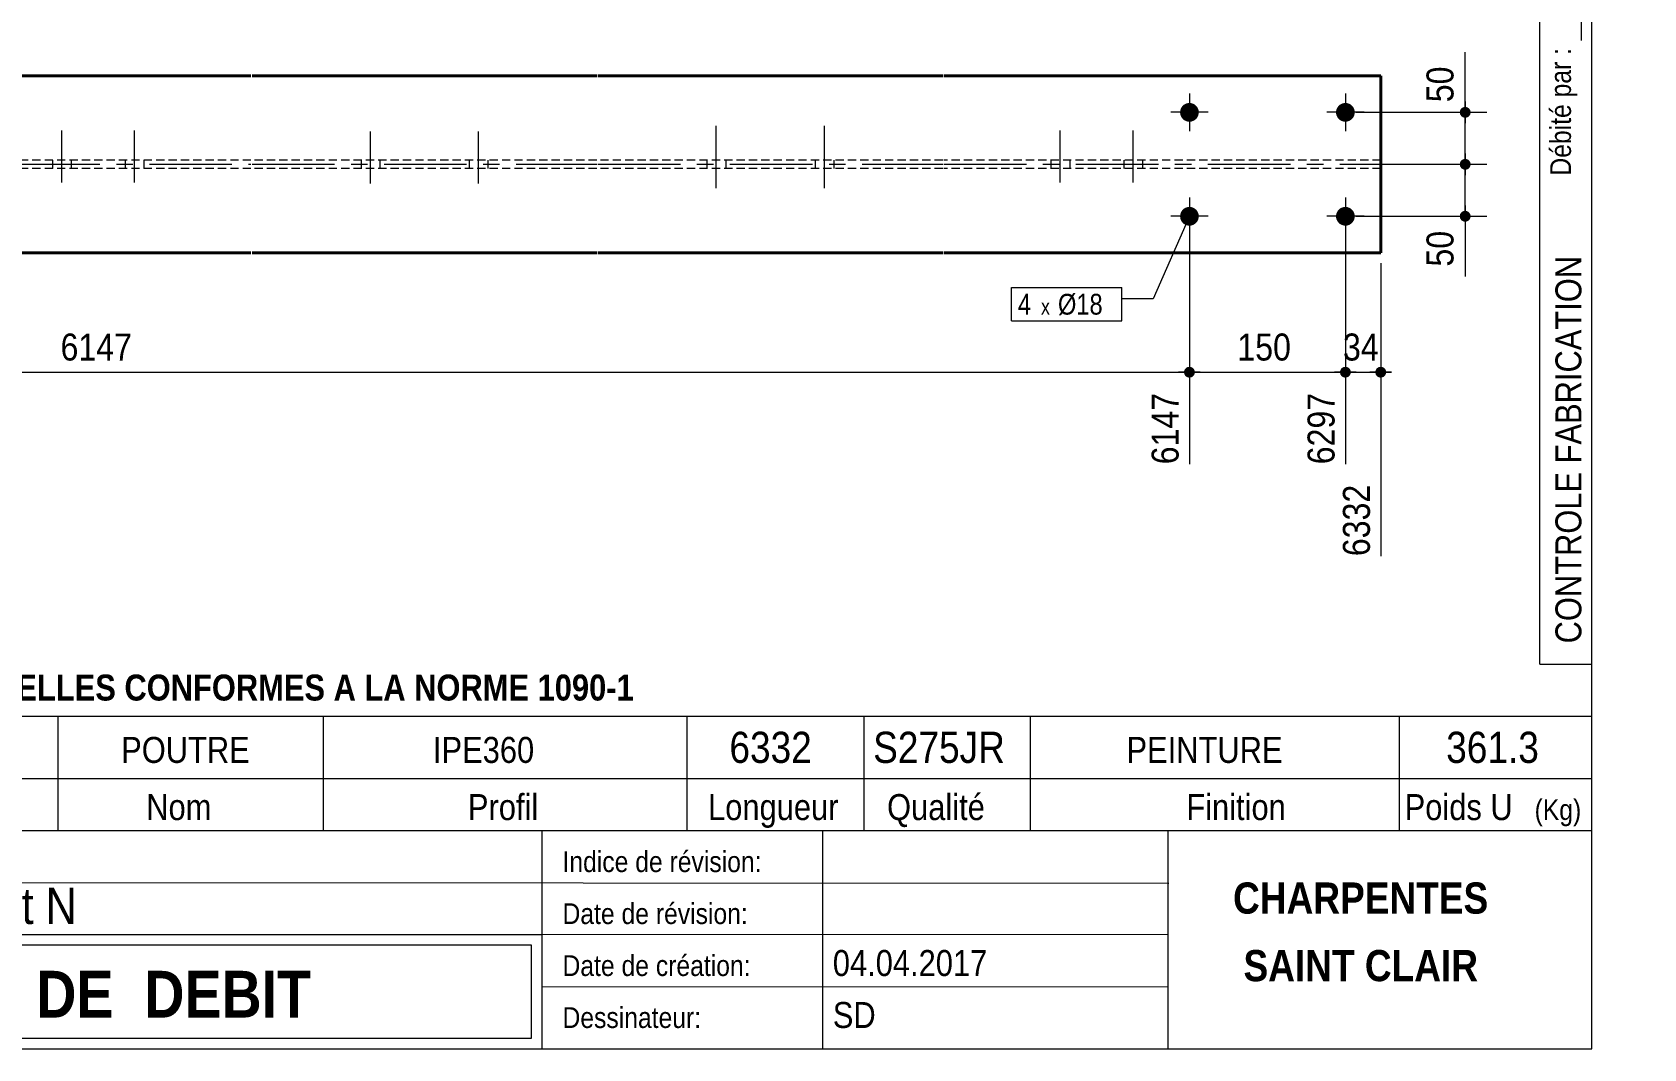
# Model space of a CAD drawing. Header units: millimetres. Extents: x 2 to 287, y 5 to 195.
# Drawn here: x 132 to 287, y 5 to 102.8 of the extents above; entities that cross this region are included whole.
import ezdxf

# ---------------------------------------------------------------- set-up
doc = ezdxf.new("R2010")
doc.units = ezdxf.units.MM
for name, pattern in [('AXES', [12.7, 7.9375, -1.5875, 1.5875, -1.5875]), ('CACHE2', [1.190625, 0.79375, -0.396875]), ('INTERROMPUX2', [9.525, 6.35, -3.175])]:
    doc.linetypes.add(name, pattern=pattern)
for name, color, linetype, lineweight in [('Autre type objet', 1, 'Continuous', 0), ('Axe', 1, 'Continuous', 0), ('Boulon', 7, 'Continuous', 0), ('Cache', 7, 'Continuous', 0), ('Cotation', 7, 'Continuous', 0), ('Désignation boulon', 3, 'Continuous', 0), ('Feuille dessin', 5, 'Continuous', 0), ('Piece', 2, 'Continuous', 0)]:
    doc.layers.add(name, color=color, linetype=linetype, lineweight=lineweight)
doc.styles.add('ARIAL', font='ARIAL.TTF')
doc.styles.add('ARIAL_BOLD', font='ARIALBD.TTF')
doc.styles.add('ARIAL_ITALIC', font='ARIALI.TTF')
doc.styles.add('COMIC_SANS_MS', font='COMIC.TTF')

# ---------------------------------------------------------------- blocks, each defined once
blk = doc.blocks.new('*A18')
at = {"layer": 'Boulon', "linetype": 'INTERROMPUX2', "lineweight": 0}
for p, q in [((134.838301, 88.336236), (134.838301, 93.336236)), ((141.838301, 88.336236), (141.838301, 93.336236)), ((133.938301, 90.486842), (133.938301, 89.686842)), ((135.738301, 90.486842), (135.738301, 89.686842)), ((140.938301, 90.486842), (140.938301, 89.686842)), ((142.738301, 90.486842), (142.738301, 89.686842))]:
    blk.add_line(p, q, dxfattribs=at)
blk = doc.blocks.new('*A19')
at = {"layer": 'Boulon', "linetype": 'INTERROMPUX2', "lineweight": 0}
for p, q in [((230.880864, 88.334393), (230.880864, 93.334393)), ((237.880864, 88.334393), (237.880864, 93.334393)), ((229.980864, 90.486842), (229.980864, 89.686842)), ((231.780864, 90.486842), (231.780864, 89.686842)), ((236.980864, 90.486842), (236.980864, 89.686842)), ((238.780864, 90.486842), (238.780864, 89.686842))]:
    blk.add_line(p, q, dxfattribs=at)
blk = doc.blocks.new('*A22')
at = {"layer": 'Boulon', "linetype": 'INTERROMPUX2', "lineweight": 0}
for p, q in [((174.923942, 88.23229), (174.923942, 93.23229)), ((174.923942, 88.23229), (174.923942, 93.23229)), ((174.023942, 90.486842), (174.023942, 89.686842)), ((174.023942, 90.486842), (174.023942, 89.686842)), ((175.823942, 90.486842), (175.823942, 89.686842)), ((175.823942, 90.486842), (175.823942, 89.686842))]:
    blk.add_line(p, q, dxfattribs=at)
blk = doc.blocks.new('*A23')
at = {"layer": 'Boulon', "linetype": 'INTERROMPUX2', "lineweight": 0}
for p, q in [((164.523942, 88.23229), (164.523942, 93.23229)), ((164.523942, 88.23229), (164.523942, 93.23229)), ((163.623942, 90.486842), (163.623942, 89.686842)), ((163.623942, 90.486842), (163.623942, 89.686842)), ((165.423942, 90.486842), (165.423942, 89.686842)), ((165.423942, 90.486842), (165.423942, 89.686842))]:
    blk.add_line(p, q, dxfattribs=at)
blk = doc.blocks.new('*A25')
at = {"layer": 'Boulon'}
for points in [[(243.35, 95.99), (243.39, 95.98), (243.43, 95.98), (243.48, 95.97), (243.52, 95.96), (243.56, 95.95), (243.6, 95.93), (243.65, 95.92), (243.69, 95.9), (243.73, 95.88), (243.76, 95.86), (243.8, 95.84), (243.84, 95.81), (243.87, 95.78), (243.91, 95.75), (243.94, 95.72), (243.97, 95.69), (244, 95.66), (244.02, 95.62), (244.05, 95.59), (244.07, 95.55), (244.09, 95.51), (244.11, 95.47), (244.13, 95.43), (244.15, 95.39), (244.16, 95.35), (244.17, 95.31), (244.18, 95.26), (244.19, 95.22), (244.2, 95.18), (244.2, 95.13), (244.2, 95.09), (244.2, 95.04), (244.2, 95), (244.19, 94.95), (244.18, 94.91), (244.17, 94.87), (244.16, 94.83), (244.15, 94.78), (244.13, 94.74), (244.11, 94.7), (244.09, 94.66), (244.07, 94.62), (244.05, 94.59), (244.02, 94.55), (244, 94.52), (243.97, 94.48), (243.94, 94.45), (243.91, 94.42), (243.87, 94.39), (243.84, 94.36), (243.8, 94.34), (243.76, 94.31), (243.73, 94.29), (243.69, 94.27), (243.65, 94.26), (243.6, 94.24), (243.56, 94.23), (243.52, 94.21), (243.48, 94.2), (243.43, 94.2), (243.39, 94.19), (243.35, 94.19), (243.3, 94.19), (243.26, 94.19), (243.21, 94.19), (243.17, 94.2), (243.13, 94.2), (243.08, 94.21), (243.04, 94.23), (243, 94.24), (242.96, 94.26), (242.92, 94.27), (242.88, 94.29), (242.84, 94.31), (242.8, 94.34), (242.76, 94.36), (242.73, 94.39), (242.7, 94.42), (242.66, 94.45), (242.63, 94.48), (242.61, 94.52), (242.58, 94.55), (242.55, 94.59), (242.53, 94.62), (242.51, 94.66), (242.49, 94.7), (242.47, 94.74), (242.45, 94.78), (242.44, 94.83), (242.43, 94.87), (242.42, 94.91), (242.41, 94.95), (242.41, 95), (242.4, 95.04), (242.4, 95.09), (242.4, 95.13), (242.41, 95.18), (242.41, 95.22), (242.42, 95.26), (242.43, 95.31), (242.44, 95.35), (242.45, 95.39), (242.47, 95.43), (242.49, 95.47), (242.51, 95.51), (242.53, 95.55), (242.55, 95.59), (242.58, 95.62), (242.61, 95.66), (242.63, 95.69), (242.66, 95.72), (242.7, 95.75), (242.73, 95.78), (242.76, 95.81), (242.8, 95.84), (242.84, 95.86), (242.88, 95.88), (242.92, 95.9), (242.96, 95.92), (243, 95.93), (243.04, 95.95), (243.08, 95.96), (243.13, 95.97), (243.17, 95.98), (243.21, 95.98), (243.26, 95.99), (243.3, 95.99)], [(258.35, 95.99), (258.39, 95.98), (258.43, 95.98), (258.48, 95.97), (258.52, 95.96), (258.56, 95.95), (258.6, 95.93), (258.65, 95.92), (258.69, 95.9), (258.73, 95.88), (258.76, 95.86), (258.8, 95.84), (258.84, 95.81), (258.87, 95.78), (258.91, 95.75), (258.94, 95.72), (258.97, 95.69), (259, 95.66), (259.02, 95.62), (259.05, 95.59), (259.07, 95.55), (259.09, 95.51), (259.11, 95.47), (259.13, 95.43), (259.15, 95.39), (259.16, 95.35), (259.17, 95.31), (259.18, 95.26), (259.19, 95.22), (259.2, 95.18), (259.2, 95.13), (259.2, 95.09), (259.2, 95.04), (259.2, 95), (259.19, 94.95), (259.18, 94.91), (259.17, 94.87), (259.16, 94.83), (259.15, 94.78), (259.13, 94.74), (259.11, 94.7), (259.09, 94.66), (259.07, 94.62), (259.05, 94.59), (259.02, 94.55), (259, 94.52), (258.97, 94.48), (258.94, 94.45), (258.91, 94.42), (258.87, 94.39), (258.84, 94.36), (258.8, 94.34), (258.76, 94.31), (258.73, 94.29), (258.69, 94.27), (258.65, 94.26), (258.6, 94.24), (258.56, 94.23), (258.52, 94.21), (258.48, 94.2), (258.43, 94.2), (258.39, 94.19), (258.35, 94.19), (258.3, 94.19), (258.26, 94.19), (258.21, 94.19), (258.17, 94.2), (258.13, 94.2), (258.08, 94.21), (258.04, 94.23), (258, 94.24), (257.96, 94.26), (257.92, 94.27), (257.88, 94.29), (257.84, 94.31), (257.8, 94.34), (257.76, 94.36), (257.73, 94.39), (257.7, 94.42), (257.66, 94.45), (257.63, 94.48), (257.61, 94.52), (257.58, 94.55), (257.55, 94.59), (257.53, 94.62), (257.51, 94.66), (257.49, 94.7), (257.47, 94.74), (257.45, 94.78), (257.44, 94.83), (257.43, 94.87), (257.42, 94.91), (257.41, 94.95), (257.41, 95), (257.4, 95.04), (257.4, 95.09), (257.4, 95.13), (257.41, 95.18), (257.41, 95.22), (257.42, 95.26), (257.43, 95.31), (257.44, 95.35), (257.45, 95.39), (257.47, 95.43), (257.49, 95.47), (257.51, 95.51), (257.53, 95.55), (257.55, 95.59), (257.58, 95.62), (257.61, 95.66), (257.63, 95.69), (257.66, 95.72), (257.7, 95.75), (257.73, 95.78), (257.76, 95.81), (257.8, 95.84), (257.84, 95.86), (257.88, 95.88), (257.92, 95.9), (257.96, 95.92), (258, 95.93), (258.04, 95.95), (258.08, 95.96), (258.13, 95.97), (258.17, 95.98), (258.21, 95.98), (258.26, 95.99), (258.3, 95.99)], [(243.35, 85.99), (243.39, 85.98), (243.43, 85.98), (243.48, 85.97), (243.52, 85.96), (243.56, 85.95), (243.6, 85.93), (243.65, 85.92), (243.69, 85.9), (243.73, 85.88), (243.76, 85.86), (243.8, 85.84), (243.84, 85.81), (243.87, 85.78), (243.91, 85.75), (243.94, 85.72), (243.97, 85.69), (244, 85.66), (244.02, 85.62), (244.05, 85.59), (244.07, 85.55), (244.09, 85.51), (244.11, 85.47), (244.13, 85.43), (244.15, 85.39), (244.16, 85.35), (244.17, 85.31), (244.18, 85.26), (244.19, 85.22), (244.2, 85.18), (244.2, 85.13), (244.2, 85.09), (244.2, 85.04), (244.2, 85), (244.19, 84.95), (244.18, 84.91), (244.17, 84.87), (244.16, 84.83), (244.15, 84.78), (244.13, 84.74), (244.11, 84.7), (244.09, 84.66), (244.07, 84.62), (244.05, 84.59), (244.02, 84.55), (244, 84.52), (243.97, 84.48), (243.94, 84.45), (243.91, 84.42), (243.87, 84.39), (243.84, 84.36), (243.8, 84.34), (243.76, 84.31), (243.73, 84.29), (243.69, 84.27), (243.65, 84.26), (243.6, 84.24), (243.56, 84.23), (243.52, 84.21), (243.48, 84.2), (243.43, 84.2), (243.39, 84.19), (243.35, 84.19), (243.3, 84.19), (243.26, 84.19), (243.21, 84.19), (243.17, 84.2), (243.13, 84.2), (243.08, 84.21), (243.04, 84.23), (243, 84.24), (242.96, 84.26), (242.92, 84.27), (242.88, 84.29), (242.84, 84.31), (242.8, 84.34), (242.76, 84.36), (242.73, 84.39), (242.7, 84.42), (242.66, 84.45), (242.63, 84.48), (242.61, 84.52), (242.58, 84.55), (242.55, 84.59), (242.53, 84.62), (242.51, 84.66), (242.49, 84.7), (242.47, 84.74), (242.45, 84.78), (242.44, 84.83), (242.43, 84.87), (242.42, 84.91), (242.41, 84.95), (242.41, 85), (242.4, 85.04), (242.4, 85.09), (242.4, 85.13), (242.41, 85.18), (242.41, 85.22), (242.42, 85.26), (242.43, 85.31), (242.44, 85.35), (242.45, 85.39), (242.47, 85.43), (242.49, 85.47), (242.51, 85.51), (242.53, 85.55), (242.55, 85.59), (242.58, 85.62), (242.61, 85.66), (242.63, 85.69), (242.66, 85.72), (242.7, 85.75), (242.73, 85.78), (242.76, 85.81), (242.8, 85.84), (242.84, 85.86), (242.88, 85.88), (242.92, 85.9), (242.96, 85.92), (243, 85.93), (243.04, 85.95), (243.08, 85.96), (243.13, 85.97), (243.17, 85.98), (243.21, 85.98), (243.26, 85.99), (243.3, 85.99)], [(258.35, 85.99), (258.39, 85.98), (258.43, 85.98), (258.48, 85.97), (258.52, 85.96), (258.56, 85.95), (258.6, 85.93), (258.65, 85.92), (258.69, 85.9), (258.73, 85.88), (258.76, 85.86), (258.8, 85.84), (258.84, 85.81), (258.87, 85.78), (258.91, 85.75), (258.94, 85.72), (258.97, 85.69), (259, 85.66), (259.02, 85.62), (259.05, 85.59), (259.07, 85.55), (259.09, 85.51), (259.11, 85.47), (259.13, 85.43), (259.15, 85.39), (259.16, 85.35), (259.17, 85.31), (259.18, 85.26), (259.19, 85.22), (259.2, 85.18), (259.2, 85.13), (259.2, 85.09), (259.2, 85.04), (259.2, 85), (259.19, 84.95), (259.18, 84.91), (259.17, 84.87), (259.16, 84.83), (259.15, 84.78), (259.13, 84.74), (259.11, 84.7), (259.09, 84.66), (259.07, 84.62), (259.05, 84.59), (259.02, 84.55), (259, 84.52), (258.97, 84.48), (258.94, 84.45), (258.91, 84.42), (258.87, 84.39), (258.84, 84.36), (258.8, 84.34), (258.76, 84.31), (258.73, 84.29), (258.69, 84.27), (258.65, 84.26), (258.6, 84.24), (258.56, 84.23), (258.52, 84.21), (258.48, 84.2), (258.43, 84.2), (258.39, 84.19), (258.35, 84.19), (258.3, 84.19), (258.26, 84.19), (258.21, 84.19), (258.17, 84.2), (258.13, 84.2), (258.08, 84.21), (258.04, 84.23), (258, 84.24), (257.96, 84.26), (257.92, 84.27), (257.88, 84.29), (257.84, 84.31), (257.8, 84.34), (257.76, 84.36), (257.73, 84.39), (257.7, 84.42), (257.66, 84.45), (257.63, 84.48), (257.61, 84.52), (257.58, 84.55), (257.55, 84.59), (257.53, 84.62), (257.51, 84.66), (257.49, 84.7), (257.47, 84.74), (257.45, 84.78), (257.44, 84.83), (257.43, 84.87), (257.42, 84.91), (257.41, 84.95), (257.41, 85), (257.4, 85.04), (257.4, 85.09), (257.4, 85.13), (257.41, 85.18), (257.41, 85.22), (257.42, 85.26), (257.43, 85.31), (257.44, 85.35), (257.45, 85.39), (257.47, 85.43), (257.49, 85.47), (257.51, 85.51), (257.53, 85.55), (257.55, 85.59), (257.58, 85.62), (257.61, 85.66), (257.63, 85.69), (257.66, 85.72), (257.7, 85.75), (257.73, 85.78), (257.76, 85.81), (257.8, 85.84), (257.84, 85.86), (257.88, 85.88), (257.92, 85.9), (257.96, 85.92), (258, 85.93), (258.04, 85.95), (258.08, 85.96), (258.13, 85.97), (258.17, 85.98), (258.21, 85.98), (258.26, 85.99), (258.3, 85.99)]]:
    blk.add_hatch(color=256, dxfattribs=at).paths.add_polyline_path(points, flags=17)
at = {"layer": 'Boulon', "linetype": 'Continuous', "lineweight": 0}
for p, q in [((243.3, 96.89), (243.3, 93.29)), ((258.3, 96.89), (258.3, 93.29)), ((245.1, 95.09), (241.5, 95.09)), ((260.1, 95.09), (256.5, 95.09)), ((243.3, 86.89), (243.3, 83.29)), ((258.3, 86.89), (258.3, 83.29)), ((245.1, 85.09), (241.5, 85.09)), ((260.1, 85.09), (256.5, 85.09))]:
    blk.add_line(p, q, dxfattribs=at)
blk = doc.blocks.new('*A30')
at = {"layer": 'Boulon', "linetype": 'INTERROMPUX2', "lineweight": 0}
for p, q in [((208.195223, 88.236842), (208.195223, 93.236842)), ((207.295223, 90.486842), (207.295223, 89.686842)), ((209.095223, 90.486842), (209.095223, 89.686842))]:
    blk.add_line(p, q, dxfattribs=at)
blk = doc.blocks.new('*A31')
at = {"layer": 'Boulon', "linetype": 'INTERROMPUX2', "lineweight": 0}
for p, q in [((197.795223, 88.236842), (197.795223, 93.236842)), ((196.895223, 90.486842), (196.895223, 89.686842)), ((198.695223, 90.486842), (198.695223, 89.686842))]:
    blk.add_line(p, q, dxfattribs=at)
blk = doc.blocks.new('*A32')
at = {"layer": 'Boulon', "linetype": 'INTERROMPUX2', "lineweight": 0}
for p, q in [((208.195223, 87.786842), (208.195223, 93.786842)), ((208.195223, 87.786842), (208.195223, 93.786842)), ((207.295223, 90.486842), (207.295223, 89.686842)), ((207.295223, 90.486842), (207.295223, 89.686842)), ((209.095223, 90.486842), (209.095223, 89.686842)), ((209.095223, 90.486842), (209.095223, 89.686842))]:
    blk.add_line(p, q, dxfattribs=at)
blk = doc.blocks.new('*A33')
at = {"layer": 'Boulon', "linetype": 'INTERROMPUX2', "lineweight": 0}
for p, q in [((197.795223, 87.786842), (197.795223, 93.786842)), ((197.795223, 87.786842), (197.795223, 93.786842)), ((196.895223, 90.486842), (196.895223, 89.686842)), ((196.895223, 90.486842), (196.895223, 89.686842)), ((198.695223, 90.486842), (198.695223, 89.686842)), ((198.695223, 90.486842), (198.695223, 89.686842))]:
    blk.add_line(p, q, dxfattribs=at)
blk = doc.blocks.new('*A34')
at = {"layer": 'Axe', "color": 1, "linetype": 'AXES', "lineweight": 15}
for p, q in [((105.17268, 90.086842), (153.038301, 90.086842)), ((153.138301, 90.086842), (186.309583, 90.086842)), ((186.409583, 90.086842), (219.580864, 90.086842)), ((219.680864, 90.086842), (271.701183, 90.086842))]:
    blk.add_line(p, q, dxfattribs=at)
at = {"layer": 'Cache', "color": 7, "linetype": 'CACHE2', "lineweight": 20}
for p, q in [((153.038301, 90.486842), (105.17268, 90.486842)), ((186.309583, 90.486842), (153.138301, 90.486842)), ((219.580864, 90.486842), (186.409583, 90.486842)), ((261.701183, 90.486842), (219.680864, 90.486842)), ((153.038301, 89.686842), (105.17268, 89.686842)), ((186.309583, 89.686842), (153.138301, 89.686842)), ((219.580864, 89.686842), (186.409583, 89.686842)), ((261.701183, 89.686842), (219.680864, 89.686842))]:
    blk.add_line(p, q, dxfattribs=at)
at = {"layer": 'Piece', "color": 2, "linetype": 'Continuous', "lineweight": 40}
for p, q in [((105.17268, 98.586842), (153.038301, 98.586842)), ((153.138301, 98.586842), (186.309583, 98.586842)), ((186.409583, 98.586842), (219.580864, 98.586842)), ((219.680864, 98.586842), (261.701183, 98.586842)), ((261.701183, 81.586842), (261.701183, 98.586842)), ((105.17268, 81.586842), (153.038301, 81.586842)), ((153.138301, 81.586842), (186.309583, 81.586842)), ((186.409583, 81.586842), (219.580864, 81.586842)), ((219.680864, 81.586842), (261.701183, 81.586842))]:
    blk.add_line(p, q, dxfattribs=at)
blk = doc.blocks.new('*A35')
at = {"layer": 'Feuille dessin', "linetype": 'Continuous', "lineweight": 0}
for p, q in [((282, 5), (282, 195)), ((5, 5), (282, 5))]:
    blk.add_line(p, q, dxfattribs=at)
blk = doc.blocks.new('*A37')
at = {"layer": 'Autre type objet', "linetype": 'Continuous', "lineweight": 0}
for p, q in [((277, 42), (277, 195)), ((277, 195), (287, 195)), ((278, 194), (278, 191)), ((281, 194), (278, 194)), ((281, 191), (281, 194)), ((282, 42), (282, 195)), ((287, 195), (287, 158)), ((278, 191), (281, 191)), ((281, 165), (281, 179)), ((287, 158), (282, 153)), ((278, 150), (278, 147)), ((281, 150), (278, 150)), ((281, 147), (281, 150)), ((278, 147), (281, 147)), ((278, 134), (278, 131)), ((281, 134), (278, 134)), ((281, 131), (281, 134)), ((278, 131), (281, 131)), ((281, 102), (281, 115)), ((277, 42), (282, 42))]:
    blk.add_line(p, q, dxfattribs=at)
at = {"layer": 'Autre type objet', "width": 0.85}
for s, height, style, p in [('Perçages', 2, 'ARIAL', (280, 179)), ('6075 / [48] Ind 0', 2.5, 'ARIAL_ITALIC', (285.619109, 157.760245)), ('Percé par :', 2, 'ARIAL', (280, 152)), ('Coupes', 2, 'ARIAL', (280, 137)), ('Longueurs', 2, 'ARIAL', (280, 116)), ('Débité par :', 2, 'ARIAL', (280, 89)), ('CONTROLE FABRICATION', 2.5, 'ARIAL', (281, 44))]:
    blk.add_text(s, height=height, rotation=90, dxfattribs=dict(at, style=style)).set_placement(p)
blk = doc.blocks.new('*A39')
at = {"layer": 'Autre type objet', "linetype": 'Continuous', "lineweight": 0}
for p, q in [((92, 37), (282, 37)), ((134.5, 31), (134.5, 37)), ((160, 31), (160, 37)), ((195, 31), (195, 37)), ((212, 31), (212, 37)), ((228, 31), (228, 37)), ((263.5, 31), (263.5, 37)), ((282, 31), (282, 37)), ((92, 31), (282, 31)), ((134.5, 26), (134.5, 31)), ((160, 26), (160, 31)), ((195, 26), (195, 31)), ((212, 26), (212, 31)), ((228, 26), (228, 31)), ((263.5, 26), (263.5, 31)), ((282, 5), (282, 31)), ((92, 26), (282, 26)), ((181, 26), (181, 5)), ((208, 26), (208, 5)), ((241.262466, 5), (241.262466, 26)), ((92, 21), (241.327069, 20.935451)), ((92, 16), (181, 16)), ((181, 16), (241.297815, 16.021151)), ((93, 15), (180, 15)), ((180, 15), (180, 6)), ((181, 11), (241.217807, 10.969512)), ((92, 5), (282, 5)), ((180, 6), (93, 6))]:
    blk.add_line(p, q, dxfattribs=at)
at = {"layer": 'Autre type objet', "width": 0.85}
for s, height, style, p in [('TOLERANCES ESSENTIELLES CONFORMES A LA NORME 1090-1', 2.5, 'ARIAL_BOLD', (96.5, 38.5)), ('POUTRE', 2.5, 'ARIAL', (140.551758, 32.5)), ('IPE360', 2.5, 'ARIAL', (170.538574, 32.5)), ('6332', 3, 'ARIAL', (199.053223, 32.5)), ('S275JR', 3, 'ARIAL', (212.880127, 32.5)), ('PEINTURE', 2.5, 'ARIAL', (237.24646, 32.5)), ('361.3', 3, 'ARIAL', (267.997314, 32.5)), ('Nom', 2.5, 'ARIAL', (142.961426, 27)), ('Profil', 2.5, 'ARIAL', (173.903564, 27)), ('Longueur', 2.5, 'ARIAL', (197, 27)), ('Qualité', 2.5, 'ARIAL', (214.218018, 27)), ('Finition', 2.5, 'ARIAL', (243, 27)), ('Poids U', 2.5, 'ARIAL', (264, 27)), ('(Kg)', 2, 'ARIAL', (276.5, 27)), ('Indice de révision:', 2, 'ARIAL', (183, 22)), ('GHD Bât N', 3.5, 'ARIAL', (115.5, 17)), ('CHARPENTES', 3, 'ARIAL_BOLD', (247.5, 18)), ('Date de révision:', 2, 'ARIAL', (183, 17)), ('Date de création:', 2, 'ARIAL', (183, 12)), ('04.04.2017', 2.5, 'ARIAL', (209, 12)), ('SAINT CLAIR', 3, 'ARIAL_BOLD', (248.5, 11.5)), ('CROQUIS   DE  DEBIT', 4.5, 'ARIAL_BOLD', (103, 8)), ('SD', 2.5, 'ARIAL', (209, 7)), ('Dessinateur:', 2, 'ARIAL', (183, 7))]:
    blk.add_text(s, height=height, dxfattribs=dict(at, style=style)).set_placement(p)
blk = doc.blocks.new('*A89')
at = {"layer": 'Cotation'}
for points in [[(269.8, 89.57), (269.77, 89.57), (269.75, 89.57), (269.72, 89.58), (269.7, 89.58), (269.67, 89.59), (269.65, 89.6), (269.63, 89.61), (269.6, 89.62), (269.58, 89.63), (269.56, 89.64), (269.54, 89.65), (269.51, 89.67), (269.49, 89.68), (269.48, 89.7), (269.46, 89.72), (269.44, 89.74), (269.42, 89.76), (269.41, 89.78), (269.39, 89.8), (269.38, 89.82), (269.37, 89.84), (269.35, 89.86), (269.34, 89.89), (269.34, 89.91), (269.33, 89.94), (269.32, 89.96), (269.31, 89.99), (269.31, 90.01), (269.31, 90.04), (269.31, 90.06), (269.3, 90.09), (269.31, 90.11), (269.31, 90.14), (269.31, 90.16), (269.31, 90.19), (269.32, 90.21), (269.33, 90.24), (269.34, 90.26), (269.34, 90.29), (269.35, 90.31), (269.37, 90.33), (269.38, 90.35), (269.39, 90.38), (269.41, 90.4), (269.42, 90.42), (269.44, 90.44), (269.46, 90.45), (269.48, 90.47), (269.49, 90.49), (269.51, 90.5), (269.54, 90.52), (269.56, 90.53), (269.58, 90.55), (269.6, 90.56), (269.63, 90.57), (269.65, 90.58), (269.67, 90.58), (269.7, 90.59), (269.72, 90.6), (269.75, 90.6), (269.77, 90.6), (269.8, 90.61), (269.82, 90.61), (269.85, 90.61), (269.88, 90.6), (269.9, 90.6), (269.93, 90.6), (269.95, 90.59), (269.98, 90.58), (270, 90.58), (270.02, 90.57), (270.05, 90.56), (270.07, 90.55), (270.09, 90.53), (270.11, 90.52), (270.13, 90.5), (270.15, 90.49), (270.17, 90.47), (270.19, 90.45), (270.21, 90.44), (270.23, 90.42), (270.24, 90.4), (270.26, 90.38), (270.27, 90.35), (270.28, 90.33), (270.29, 90.31), (270.31, 90.29), (270.31, 90.26), (270.32, 90.24), (270.33, 90.21), (270.33, 90.19), (270.34, 90.16), (270.34, 90.14), (270.34, 90.11), (270.34, 90.09), (270.34, 90.06), (270.34, 90.04), (270.34, 90.01), (270.33, 89.99), (270.33, 89.96), (270.32, 89.94), (270.31, 89.91), (270.31, 89.89), (270.29, 89.86), (270.28, 89.84), (270.27, 89.82), (270.26, 89.8), (270.24, 89.78), (270.23, 89.76), (270.21, 89.74), (270.19, 89.72), (270.17, 89.7), (270.15, 89.68), (270.13, 89.67), (270.11, 89.65), (270.09, 89.64), (270.07, 89.63), (270.05, 89.62), (270.02, 89.61), (270, 89.6), (269.98, 89.59), (269.95, 89.58), (269.93, 89.58), (269.9, 89.57), (269.88, 89.57), (269.85, 89.57), (269.82, 89.57)], [(269.8, 84.57), (269.77, 84.57), (269.75, 84.57), (269.72, 84.58), (269.7, 84.58), (269.67, 84.59), (269.65, 84.6), (269.63, 84.61), (269.6, 84.62), (269.58, 84.63), (269.56, 84.64), (269.54, 84.65), (269.51, 84.67), (269.49, 84.68), (269.48, 84.7), (269.46, 84.72), (269.44, 84.74), (269.42, 84.76), (269.41, 84.78), (269.39, 84.8), (269.38, 84.82), (269.37, 84.84), (269.35, 84.86), (269.34, 84.89), (269.34, 84.91), (269.33, 84.94), (269.32, 84.96), (269.31, 84.99), (269.31, 85.01), (269.31, 85.04), (269.31, 85.06), (269.3, 85.09), (269.31, 85.11), (269.31, 85.14), (269.31, 85.16), (269.31, 85.19), (269.32, 85.21), (269.33, 85.24), (269.34, 85.26), (269.34, 85.29), (269.35, 85.31), (269.37, 85.33), (269.38, 85.35), (269.39, 85.38), (269.41, 85.4), (269.42, 85.42), (269.44, 85.44), (269.46, 85.45), (269.48, 85.47), (269.49, 85.49), (269.51, 85.5), (269.54, 85.52), (269.56, 85.53), (269.58, 85.55), (269.6, 85.56), (269.63, 85.57), (269.65, 85.58), (269.67, 85.58), (269.7, 85.59), (269.72, 85.6), (269.75, 85.6), (269.77, 85.6), (269.8, 85.61), (269.82, 85.61), (269.85, 85.61), (269.88, 85.6), (269.9, 85.6), (269.93, 85.6), (269.95, 85.59), (269.98, 85.58), (270, 85.58), (270.02, 85.57), (270.05, 85.56), (270.07, 85.55), (270.09, 85.53), (270.11, 85.52), (270.13, 85.5), (270.15, 85.49), (270.17, 85.47), (270.19, 85.45), (270.21, 85.44), (270.23, 85.42), (270.24, 85.4), (270.26, 85.38), (270.27, 85.35), (270.28, 85.33), (270.29, 85.31), (270.31, 85.29), (270.31, 85.26), (270.32, 85.24), (270.33, 85.21), (270.33, 85.19), (270.34, 85.16), (270.34, 85.14), (270.34, 85.11), (270.34, 85.09), (270.34, 85.06), (270.34, 85.04), (270.34, 85.01), (270.33, 84.99), (270.33, 84.96), (270.32, 84.94), (270.31, 84.91), (270.31, 84.89), (270.29, 84.86), (270.28, 84.84), (270.27, 84.82), (270.26, 84.8), (270.24, 84.78), (270.23, 84.76), (270.21, 84.74), (270.19, 84.72), (270.17, 84.7), (270.15, 84.68), (270.13, 84.67), (270.11, 84.65), (270.09, 84.64), (270.07, 84.63), (270.05, 84.62), (270.02, 84.61), (270, 84.6), (269.98, 84.59), (269.95, 84.58), (269.93, 84.58), (269.9, 84.57), (269.88, 84.57), (269.85, 84.57), (269.82, 84.57)]]:
    blk.add_hatch(color=256, dxfattribs=at).paths.add_polyline_path(points, flags=17)
at = {"layer": 'Cotation', "linetype": 'Continuous', "lineweight": 0}
for p, q in [((262.7, 90.09), (271.9, 90.09)), ((268.78, 90.09), (270.86, 90.09)), ((269.82, 91.13), (269.82, 89.05)), ((269.82, 90.09), (269.82, 91.13)), ((269.82, 85.09), (269.82, 90.09)), ((269.82, 86.13), (269.82, 84.05)), ((259.3, 85.09), (271.9, 85.09)), ((268.78, 85.09), (270.86, 85.09)), ((269.82, 85.09), (269.82, 79.28)), ((269.82, 85.09), (269.82, 79.28))]:
    blk.add_line(p, q, dxfattribs=at)
at = {"layer": 'Cotation'}
for p in [(269.82, 90.09), (269.82, 85.09)]:
    blk.add_point(p, dxfattribs=at)
at = {"layer": 'Cotation', "style": 'ARIAL', "width": 0.85}
blk.add_text('50', height=2.6, rotation=90.0002, dxfattribs=at).set_placement((268.7, 80.25))
blk = doc.blocks.new('*A90')
at = {"layer": 'Cotation'}
for points in [[(269.8, 94.57), (269.77, 94.57), (269.75, 94.57), (269.72, 94.58), (269.7, 94.58), (269.67, 94.59), (269.65, 94.6), (269.63, 94.61), (269.6, 94.62), (269.58, 94.63), (269.56, 94.64), (269.54, 94.65), (269.51, 94.67), (269.49, 94.68), (269.48, 94.7), (269.46, 94.72), (269.44, 94.74), (269.42, 94.76), (269.41, 94.78), (269.39, 94.8), (269.38, 94.82), (269.37, 94.84), (269.35, 94.86), (269.34, 94.89), (269.34, 94.91), (269.33, 94.94), (269.32, 94.96), (269.31, 94.99), (269.31, 95.01), (269.31, 95.04), (269.31, 95.06), (269.3, 95.09), (269.31, 95.11), (269.31, 95.14), (269.31, 95.16), (269.31, 95.19), (269.32, 95.21), (269.33, 95.24), (269.34, 95.26), (269.34, 95.29), (269.35, 95.31), (269.37, 95.33), (269.38, 95.35), (269.39, 95.38), (269.41, 95.4), (269.42, 95.42), (269.44, 95.44), (269.46, 95.45), (269.48, 95.47), (269.49, 95.49), (269.51, 95.5), (269.54, 95.52), (269.56, 95.53), (269.58, 95.55), (269.6, 95.56), (269.63, 95.57), (269.65, 95.58), (269.67, 95.58), (269.7, 95.59), (269.72, 95.6), (269.75, 95.6), (269.77, 95.6), (269.8, 95.61), (269.82, 95.61), (269.85, 95.61), (269.88, 95.6), (269.9, 95.6), (269.93, 95.6), (269.95, 95.59), (269.98, 95.58), (270, 95.58), (270.02, 95.57), (270.05, 95.56), (270.07, 95.55), (270.09, 95.53), (270.11, 95.52), (270.13, 95.5), (270.15, 95.49), (270.17, 95.47), (270.19, 95.45), (270.21, 95.44), (270.23, 95.42), (270.24, 95.4), (270.26, 95.38), (270.27, 95.35), (270.28, 95.33), (270.29, 95.31), (270.31, 95.29), (270.31, 95.26), (270.32, 95.24), (270.33, 95.21), (270.33, 95.19), (270.34, 95.16), (270.34, 95.14), (270.34, 95.11), (270.34, 95.09), (270.34, 95.06), (270.34, 95.04), (270.34, 95.01), (270.33, 94.99), (270.33, 94.96), (270.32, 94.94), (270.31, 94.91), (270.31, 94.89), (270.29, 94.86), (270.28, 94.84), (270.27, 94.82), (270.26, 94.8), (270.24, 94.78), (270.23, 94.76), (270.21, 94.74), (270.19, 94.72), (270.17, 94.7), (270.15, 94.68), (270.13, 94.67), (270.11, 94.65), (270.09, 94.64), (270.07, 94.63), (270.05, 94.62), (270.02, 94.61), (270, 94.6), (269.98, 94.59), (269.95, 94.58), (269.93, 94.58), (269.9, 94.57), (269.88, 94.57), (269.85, 94.57), (269.82, 94.57)], [(269.8, 89.57), (269.77, 89.57), (269.75, 89.57), (269.72, 89.58), (269.7, 89.58), (269.67, 89.59), (269.65, 89.6), (269.63, 89.61), (269.6, 89.62), (269.58, 89.63), (269.56, 89.64), (269.54, 89.65), (269.51, 89.67), (269.49, 89.68), (269.48, 89.7), (269.46, 89.72), (269.44, 89.74), (269.42, 89.76), (269.41, 89.78), (269.39, 89.8), (269.38, 89.82), (269.37, 89.84), (269.35, 89.86), (269.34, 89.89), (269.34, 89.91), (269.33, 89.94), (269.32, 89.96), (269.31, 89.99), (269.31, 90.01), (269.31, 90.04), (269.31, 90.06), (269.3, 90.09), (269.31, 90.11), (269.31, 90.14), (269.31, 90.16), (269.31, 90.19), (269.32, 90.21), (269.33, 90.24), (269.34, 90.26), (269.34, 90.29), (269.35, 90.31), (269.37, 90.33), (269.38, 90.35), (269.39, 90.38), (269.41, 90.4), (269.42, 90.42), (269.44, 90.44), (269.46, 90.45), (269.48, 90.47), (269.49, 90.49), (269.51, 90.5), (269.54, 90.52), (269.56, 90.53), (269.58, 90.55), (269.6, 90.56), (269.63, 90.57), (269.65, 90.58), (269.67, 90.58), (269.7, 90.59), (269.72, 90.6), (269.75, 90.6), (269.77, 90.6), (269.8, 90.61), (269.82, 90.61), (269.85, 90.61), (269.88, 90.6), (269.9, 90.6), (269.93, 90.6), (269.95, 90.59), (269.98, 90.58), (270, 90.58), (270.02, 90.57), (270.05, 90.56), (270.07, 90.55), (270.09, 90.53), (270.11, 90.52), (270.13, 90.5), (270.15, 90.49), (270.17, 90.47), (270.19, 90.45), (270.21, 90.44), (270.23, 90.42), (270.24, 90.4), (270.26, 90.38), (270.27, 90.35), (270.28, 90.33), (270.29, 90.31), (270.31, 90.29), (270.31, 90.26), (270.32, 90.24), (270.33, 90.21), (270.33, 90.19), (270.34, 90.16), (270.34, 90.14), (270.34, 90.11), (270.34, 90.09), (270.34, 90.06), (270.34, 90.04), (270.34, 90.01), (270.33, 89.99), (270.33, 89.96), (270.32, 89.94), (270.31, 89.91), (270.31, 89.89), (270.29, 89.86), (270.28, 89.84), (270.27, 89.82), (270.26, 89.8), (270.24, 89.78), (270.23, 89.76), (270.21, 89.74), (270.19, 89.72), (270.17, 89.7), (270.15, 89.68), (270.13, 89.67), (270.11, 89.65), (270.09, 89.64), (270.07, 89.63), (270.05, 89.62), (270.02, 89.61), (270, 89.6), (269.98, 89.59), (269.95, 89.58), (269.93, 89.58), (269.9, 89.57), (269.88, 89.57), (269.85, 89.57), (269.82, 89.57)]]:
    blk.add_hatch(color=256, dxfattribs=at).paths.add_polyline_path(points, flags=17)
at = {"layer": 'Cotation', "linetype": 'Continuous', "lineweight": 0}
for p, q in [((269.82, 95.09), (269.82, 100.89)), ((269.82, 95.09), (269.82, 100.89)), ((269.82, 96.13), (269.82, 94.05)), ((259.3, 95.09), (271.9, 95.09)), ((268.78, 95.09), (270.86, 95.09)), ((269.82, 90.09), (269.82, 95.09)), ((262.7, 90.09), (271.9, 90.09)), ((268.78, 90.09), (270.86, 90.09)), ((269.82, 91.13), (269.82, 89.05)), ((269.82, 90.09), (269.82, 89.05))]:
    blk.add_line(p, q, dxfattribs=at)
at = {"layer": 'Cotation'}
for p in [(269.82, 95.09), (269.82, 90.09)]:
    blk.add_point(p, dxfattribs=at)
at = {"layer": 'Cotation', "style": 'ARIAL', "width": 0.85}
blk.add_text('50', height=2.6, rotation=90.0002, dxfattribs=at).set_placement((268.7, 96.06))
blk = doc.blocks.new('*A91')
at = {"layer": 'Cotation'}
blk.add_hatch(color=256, dxfattribs=at).paths.add_polyline_path([(243.28, 69.57), (243.25, 69.57), (243.22, 69.57), (243.2, 69.58), (243.17, 69.58), (243.15, 69.59), (243.13, 69.6), (243.1, 69.61), (243.08, 69.62), (243.06, 69.63), (243.03, 69.64), (243.01, 69.65), (242.99, 69.67), (242.97, 69.68), (242.95, 69.7), (242.93, 69.72), (242.92, 69.74), (242.9, 69.76), (242.88, 69.78), (242.87, 69.8), (242.86, 69.82), (242.84, 69.84), (242.83, 69.86), (242.82, 69.89), (242.81, 69.91), (242.8, 69.94), (242.8, 69.96), (242.79, 69.99), (242.79, 70.01), (242.78, 70.04), (242.78, 70.06), (242.78, 70.09), (242.78, 70.11), (242.78, 70.14), (242.79, 70.16), (242.79, 70.19), (242.8, 70.21), (242.8, 70.24), (242.81, 70.26), (242.82, 70.29), (242.83, 70.31), (242.84, 70.33), (242.86, 70.35), (242.87, 70.38), (242.88, 70.4), (242.9, 70.42), (242.92, 70.44), (242.93, 70.45), (242.95, 70.47), (242.97, 70.49), (242.99, 70.5), (243.01, 70.52), (243.03, 70.53), (243.06, 70.55), (243.08, 70.56), (243.1, 70.57), (243.13, 70.58), (243.15, 70.58), (243.17, 70.59), (243.2, 70.6), (243.22, 70.6), (243.25, 70.6), (243.28, 70.61), (243.3, 70.61), (243.33, 70.61), (243.35, 70.6), (243.38, 70.6), (243.4, 70.6), (243.43, 70.59), (243.45, 70.58), (243.48, 70.58), (243.5, 70.57), (243.52, 70.56), (243.55, 70.55), (243.57, 70.53), (243.59, 70.52), (243.61, 70.5), (243.63, 70.49), (243.65, 70.47), (243.67, 70.45), (243.69, 70.44), (243.7, 70.42), (243.72, 70.4), (243.73, 70.38), (243.75, 70.35), (243.76, 70.33), (243.77, 70.31), (243.78, 70.29), (243.79, 70.26), (243.8, 70.24), (243.81, 70.21), (243.81, 70.19), (243.82, 70.16), (243.82, 70.14), (243.82, 70.11), (243.82, 70.09), (243.82, 70.06), (243.82, 70.04), (243.82, 70.01), (243.81, 69.99), (243.81, 69.96), (243.8, 69.94), (243.79, 69.91), (243.78, 69.89), (243.77, 69.86), (243.76, 69.84), (243.75, 69.82), (243.73, 69.8), (243.72, 69.78), (243.7, 69.76), (243.69, 69.74), (243.67, 69.72), (243.65, 69.7), (243.63, 69.68), (243.61, 69.67), (243.59, 69.65), (243.57, 69.64), (243.55, 69.63), (243.52, 69.62), (243.5, 69.61), (243.48, 69.6), (243.45, 69.59), (243.43, 69.58), (243.4, 69.58), (243.38, 69.57), (243.35, 69.57), (243.33, 69.57), (243.3, 69.57)], flags=17)
at = {"layer": 'Cotation', "linetype": 'Continuous', "lineweight": 0}
for p, q in [((243.3, 84.09), (243.3, 61.23)), ((33.84, 70.09), (243.3, 70.09)), ((244.34, 70.09), (242.26, 70.09)), ((243.3, 71.13), (243.3, 69.05)), ((243.3, 70.09), (244.34, 70.09))]:
    blk.add_line(p, q, dxfattribs=at)
at = {"layer": 'Cotation'}
blk.add_point((243.3, 70.09), dxfattribs=at)
at = {"layer": 'Cotation', "style": 'ARIAL', "width": 0.85}
blk.add_text('6147', height=2.6, dxfattribs=at).set_placement((134.72, 71.21))
blk.add_text('6147', height=2.6, rotation=90.0002, dxfattribs=at).set_placement((242.26, 61.23))
blk = doc.blocks.new('*A92')
at = {"layer": 'Cotation'}
for points in [[(243.28, 69.57), (243.25, 69.57), (243.22, 69.57), (243.2, 69.58), (243.17, 69.58), (243.15, 69.59), (243.13, 69.6), (243.1, 69.61), (243.08, 69.62), (243.06, 69.63), (243.03, 69.64), (243.01, 69.65), (242.99, 69.67), (242.97, 69.68), (242.95, 69.7), (242.93, 69.72), (242.92, 69.74), (242.9, 69.76), (242.88, 69.78), (242.87, 69.8), (242.86, 69.82), (242.84, 69.84), (242.83, 69.86), (242.82, 69.89), (242.81, 69.91), (242.8, 69.94), (242.8, 69.96), (242.79, 69.99), (242.79, 70.01), (242.78, 70.04), (242.78, 70.06), (242.78, 70.09), (242.78, 70.11), (242.78, 70.14), (242.79, 70.16), (242.79, 70.19), (242.8, 70.21), (242.8, 70.24), (242.81, 70.26), (242.82, 70.29), (242.83, 70.31), (242.84, 70.33), (242.86, 70.35), (242.87, 70.38), (242.88, 70.4), (242.9, 70.42), (242.92, 70.44), (242.93, 70.45), (242.95, 70.47), (242.97, 70.49), (242.99, 70.5), (243.01, 70.52), (243.03, 70.53), (243.06, 70.55), (243.08, 70.56), (243.1, 70.57), (243.13, 70.58), (243.15, 70.58), (243.17, 70.59), (243.2, 70.6), (243.22, 70.6), (243.25, 70.6), (243.28, 70.61), (243.3, 70.61), (243.33, 70.61), (243.35, 70.6), (243.38, 70.6), (243.4, 70.6), (243.43, 70.59), (243.45, 70.58), (243.48, 70.58), (243.5, 70.57), (243.52, 70.56), (243.55, 70.55), (243.57, 70.53), (243.59, 70.52), (243.61, 70.5), (243.63, 70.49), (243.65, 70.47), (243.67, 70.45), (243.69, 70.44), (243.7, 70.42), (243.72, 70.4), (243.73, 70.38), (243.75, 70.35), (243.76, 70.33), (243.77, 70.31), (243.78, 70.29), (243.79, 70.26), (243.8, 70.24), (243.81, 70.21), (243.81, 70.19), (243.82, 70.16), (243.82, 70.14), (243.82, 70.11), (243.82, 70.09), (243.82, 70.06), (243.82, 70.04), (243.82, 70.01), (243.81, 69.99), (243.81, 69.96), (243.8, 69.94), (243.79, 69.91), (243.78, 69.89), (243.77, 69.86), (243.76, 69.84), (243.75, 69.82), (243.73, 69.8), (243.72, 69.78), (243.7, 69.76), (243.69, 69.74), (243.67, 69.72), (243.65, 69.7), (243.63, 69.68), (243.61, 69.67), (243.59, 69.65), (243.57, 69.64), (243.55, 69.63), (243.52, 69.62), (243.5, 69.61), (243.48, 69.6), (243.45, 69.59), (243.43, 69.58), (243.4, 69.58), (243.38, 69.57), (243.35, 69.57), (243.33, 69.57), (243.3, 69.57)], [(258.28, 69.57), (258.25, 69.57), (258.22, 69.57), (258.2, 69.58), (258.17, 69.58), (258.15, 69.59), (258.13, 69.6), (258.1, 69.61), (258.08, 69.62), (258.06, 69.63), (258.03, 69.64), (258.01, 69.65), (257.99, 69.67), (257.97, 69.68), (257.95, 69.7), (257.93, 69.72), (257.92, 69.74), (257.9, 69.76), (257.88, 69.78), (257.87, 69.8), (257.86, 69.82), (257.84, 69.84), (257.83, 69.86), (257.82, 69.89), (257.81, 69.91), (257.8, 69.94), (257.8, 69.96), (257.79, 69.99), (257.79, 70.01), (257.78, 70.04), (257.78, 70.06), (257.78, 70.09), (257.78, 70.11), (257.78, 70.14), (257.79, 70.16), (257.79, 70.19), (257.8, 70.21), (257.8, 70.24), (257.81, 70.26), (257.82, 70.29), (257.83, 70.31), (257.84, 70.33), (257.86, 70.35), (257.87, 70.38), (257.88, 70.4), (257.9, 70.42), (257.92, 70.44), (257.93, 70.45), (257.95, 70.47), (257.97, 70.49), (257.99, 70.5), (258.01, 70.52), (258.03, 70.53), (258.06, 70.55), (258.08, 70.56), (258.1, 70.57), (258.13, 70.58), (258.15, 70.58), (258.17, 70.59), (258.2, 70.6), (258.22, 70.6), (258.25, 70.6), (258.28, 70.61), (258.3, 70.61), (258.33, 70.61), (258.35, 70.6), (258.38, 70.6), (258.4, 70.6), (258.43, 70.59), (258.45, 70.58), (258.48, 70.58), (258.5, 70.57), (258.52, 70.56), (258.55, 70.55), (258.57, 70.53), (258.59, 70.52), (258.61, 70.5), (258.63, 70.49), (258.65, 70.47), (258.67, 70.45), (258.69, 70.44), (258.7, 70.42), (258.72, 70.4), (258.73, 70.38), (258.75, 70.35), (258.76, 70.33), (258.77, 70.31), (258.78, 70.29), (258.79, 70.26), (258.8, 70.24), (258.81, 70.21), (258.81, 70.19), (258.82, 70.16), (258.82, 70.14), (258.82, 70.11), (258.82, 70.09), (258.82, 70.06), (258.82, 70.04), (258.82, 70.01), (258.81, 69.99), (258.81, 69.96), (258.8, 69.94), (258.79, 69.91), (258.78, 69.89), (258.77, 69.86), (258.76, 69.84), (258.75, 69.82), (258.73, 69.8), (258.72, 69.78), (258.7, 69.76), (258.69, 69.74), (258.67, 69.72), (258.65, 69.7), (258.63, 69.68), (258.61, 69.67), (258.59, 69.65), (258.57, 69.64), (258.55, 69.63), (258.52, 69.62), (258.5, 69.61), (258.48, 69.6), (258.45, 69.59), (258.43, 69.58), (258.4, 69.58), (258.38, 69.57), (258.35, 69.57), (258.33, 69.57), (258.3, 69.57)]]:
    blk.add_hatch(color=256, dxfattribs=at).paths.add_polyline_path(points, flags=17)
at = {"layer": 'Cotation', "linetype": 'Continuous', "lineweight": 0}
for p, q in [((243.3, 84.09), (243.3, 61.23)), ((258.3, 84.09), (258.3, 74.33)), ((244.34, 70.09), (242.26, 70.09)), ((243.3, 70.09), (242.26, 70.09)), ((243.3, 71.13), (243.3, 69.05)), ((243.3, 70.09), (258.3, 70.09)), ((259.34, 70.09), (257.26, 70.09)), ((258.3, 70.69), (258.3, 61.23)), ((258.3, 70.69), (258.3, 69.05)), ((258.3, 70.09), (259.34, 70.09))]:
    blk.add_line(p, q, dxfattribs=at)
at = {"layer": 'Cotation'}
for p in [(243.3, 70.09), (258.3, 70.09)]:
    blk.add_point(p, dxfattribs=at)
at = {"layer": 'Cotation', "style": 'ARIAL', "width": 0.85}
blk.add_text('150', height=2.6, dxfattribs=at).set_placement((247.91, 71.21))
blk.add_text('6297', height=2.6, rotation=90.0002, dxfattribs=at).set_placement((257.26, 61.23))
blk = doc.blocks.new('*A93')
at = {"layer": 'Cotation'}
for points in [[(258.28, 69.57), (258.25, 69.57), (258.22, 69.57), (258.2, 69.58), (258.17, 69.58), (258.15, 69.59), (258.13, 69.6), (258.1, 69.61), (258.08, 69.62), (258.06, 69.63), (258.03, 69.64), (258.01, 69.65), (257.99, 69.67), (257.97, 69.68), (257.95, 69.7), (257.93, 69.72), (257.92, 69.74), (257.9, 69.76), (257.88, 69.78), (257.87, 69.8), (257.86, 69.82), (257.84, 69.84), (257.83, 69.86), (257.82, 69.89), (257.81, 69.91), (257.8, 69.94), (257.8, 69.96), (257.79, 69.99), (257.79, 70.01), (257.78, 70.04), (257.78, 70.06), (257.78, 70.09), (257.78, 70.11), (257.78, 70.14), (257.79, 70.16), (257.79, 70.19), (257.8, 70.21), (257.8, 70.24), (257.81, 70.26), (257.82, 70.29), (257.83, 70.31), (257.84, 70.33), (257.86, 70.35), (257.87, 70.38), (257.88, 70.4), (257.9, 70.42), (257.92, 70.44), (257.93, 70.45), (257.95, 70.47), (257.97, 70.49), (257.99, 70.5), (258.01, 70.52), (258.03, 70.53), (258.06, 70.55), (258.08, 70.56), (258.1, 70.57), (258.13, 70.58), (258.15, 70.58), (258.17, 70.59), (258.2, 70.6), (258.22, 70.6), (258.25, 70.6), (258.28, 70.61), (258.3, 70.61), (258.33, 70.61), (258.35, 70.6), (258.38, 70.6), (258.4, 70.6), (258.43, 70.59), (258.45, 70.58), (258.48, 70.58), (258.5, 70.57), (258.52, 70.56), (258.55, 70.55), (258.57, 70.53), (258.59, 70.52), (258.61, 70.5), (258.63, 70.49), (258.65, 70.47), (258.67, 70.45), (258.69, 70.44), (258.7, 70.42), (258.72, 70.4), (258.73, 70.38), (258.75, 70.35), (258.76, 70.33), (258.77, 70.31), (258.78, 70.29), (258.79, 70.26), (258.8, 70.24), (258.81, 70.21), (258.81, 70.19), (258.82, 70.16), (258.82, 70.14), (258.82, 70.11), (258.82, 70.09), (258.82, 70.06), (258.82, 70.04), (258.82, 70.01), (258.81, 69.99), (258.81, 69.96), (258.8, 69.94), (258.79, 69.91), (258.78, 69.89), (258.77, 69.86), (258.76, 69.84), (258.75, 69.82), (258.73, 69.8), (258.72, 69.78), (258.7, 69.76), (258.69, 69.74), (258.67, 69.72), (258.65, 69.7), (258.63, 69.68), (258.61, 69.67), (258.59, 69.65), (258.57, 69.64), (258.55, 69.63), (258.52, 69.62), (258.5, 69.61), (258.48, 69.6), (258.45, 69.59), (258.43, 69.58), (258.4, 69.58), (258.38, 69.57), (258.35, 69.57), (258.33, 69.57), (258.3, 69.57)], [(261.68, 69.57), (261.65, 69.57), (261.62, 69.57), (261.6, 69.58), (261.57, 69.58), (261.55, 69.59), (261.53, 69.6), (261.5, 69.61), (261.48, 69.62), (261.46, 69.63), (261.43, 69.64), (261.41, 69.65), (261.39, 69.67), (261.37, 69.68), (261.35, 69.7), (261.33, 69.72), (261.32, 69.74), (261.3, 69.76), (261.28, 69.78), (261.27, 69.8), (261.26, 69.82), (261.24, 69.84), (261.23, 69.86), (261.22, 69.89), (261.21, 69.91), (261.2, 69.94), (261.2, 69.96), (261.19, 69.99), (261.19, 70.01), (261.18, 70.04), (261.18, 70.06), (261.18, 70.09), (261.18, 70.11), (261.18, 70.14), (261.19, 70.16), (261.19, 70.19), (261.2, 70.21), (261.2, 70.24), (261.21, 70.26), (261.22, 70.29), (261.23, 70.31), (261.24, 70.33), (261.26, 70.35), (261.27, 70.38), (261.28, 70.4), (261.3, 70.42), (261.32, 70.44), (261.33, 70.45), (261.35, 70.47), (261.37, 70.49), (261.39, 70.5), (261.41, 70.52), (261.43, 70.53), (261.46, 70.55), (261.48, 70.56), (261.5, 70.57), (261.53, 70.58), (261.55, 70.58), (261.57, 70.59), (261.6, 70.6), (261.62, 70.6), (261.65, 70.6), (261.68, 70.61), (261.7, 70.61), (261.73, 70.61), (261.75, 70.6), (261.78, 70.6), (261.8, 70.6), (261.83, 70.59), (261.85, 70.58), (261.88, 70.58), (261.9, 70.57), (261.92, 70.56), (261.95, 70.55), (261.97, 70.53), (261.99, 70.52), (262.01, 70.5), (262.03, 70.49), (262.05, 70.47), (262.07, 70.45), (262.09, 70.44), (262.1, 70.42), (262.12, 70.4), (262.13, 70.38), (262.15, 70.35), (262.16, 70.33), (262.17, 70.31), (262.18, 70.29), (262.19, 70.26), (262.2, 70.24), (262.21, 70.21), (262.21, 70.19), (262.22, 70.16), (262.22, 70.14), (262.22, 70.11), (262.22, 70.09), (262.22, 70.06), (262.22, 70.04), (262.22, 70.01), (262.21, 69.99), (262.21, 69.96), (262.2, 69.94), (262.19, 69.91), (262.18, 69.89), (262.17, 69.86), (262.16, 69.84), (262.15, 69.82), (262.13, 69.8), (262.12, 69.78), (262.1, 69.76), (262.09, 69.74), (262.07, 69.72), (262.05, 69.7), (262.03, 69.68), (262.01, 69.67), (261.99, 69.65), (261.97, 69.64), (261.95, 69.63), (261.92, 69.62), (261.9, 69.61), (261.88, 69.6), (261.85, 69.59), (261.83, 69.58), (261.8, 69.58), (261.78, 69.57), (261.75, 69.57), (261.73, 69.57), (261.7, 69.57)]]:
    blk.add_hatch(color=256, dxfattribs=at).paths.add_polyline_path(points, flags=17)
at = {"layer": 'Cotation', "linetype": 'Continuous', "lineweight": 0}
for p, q in [((258.3, 84.09), (258.3, 61.23)), ((261.7, 80.59), (261.7, 52.39)), ((259.34, 70.09), (257.26, 70.09)), ((258.3, 70.09), (257.26, 70.09)), ((258.3, 71.13), (258.3, 69.05)), ((258.3, 70.09), (261.7, 70.09)), ((262.74, 70.09), (260.66, 70.09)), ((261.7, 71.13), (261.7, 69.05)), ((261.7, 70.09), (262.74, 70.09))]:
    blk.add_line(p, q, dxfattribs=at)
at = {"layer": 'Cotation'}
for p in [(258.3, 70.09), (261.7, 70.09)]:
    blk.add_point(p, dxfattribs=at)
at = {"layer": 'Cotation', "style": 'ARIAL', "width": 0.85}
blk.add_text('34', height=2.6, dxfattribs=at).set_placement((258.07, 71.21))
blk.add_text('6332', height=2.6, rotation=90.0002, dxfattribs=at).set_placement((260.66, 52.39))
blk = doc.blocks.new('*A94')
at = {"layer": 'Désignation boulon', "linetype": 'Continuous', "lineweight": 0}
for p, q in [((243.301056, 85.086843), (239.812968, 77.161383)), ((226.197343, 78.22805), (236.812968, 78.22805)), ((226.197343, 75.02805), (226.197343, 78.22805)), ((236.812968, 75.02805), (236.812968, 78.22805)), ((239.812968, 77.161383), (236.812968, 77.161383)), ((226.197343, 75.02805), (236.812968, 75.02805))]:
    blk.add_line(p, q, dxfattribs=at)
at = {"layer": 'Désignation boulon', "style": 'COMIC_SANS_MS', "width": 0.85}
for s, height, p in [('4', 2, (226.797343, 75.62805)), ('Ø18', 2, (230.655937, 75.62805)), ('x', 1.5, (229.025273, 75.62805))]:
    blk.add_text(s, height=height, dxfattribs=at).set_placement(p)

msp = doc.modelspace()

# ---------------------------------------------------------------- block references
at = {"lineweight": 0}
for name in ['*A35', '*A37', '*A90', '*A34', '*A25', '*A18', '*A23', '*A22', '*A33', '*A31', '*A32', '*A30', '*A19', '*A89', '*A91', '*A94', '*A92', '*A93', '*A39']:
    msp.add_blockref(name, (0, 0), dxfattribs=at)

doc.saveas('drawing.dxf')
